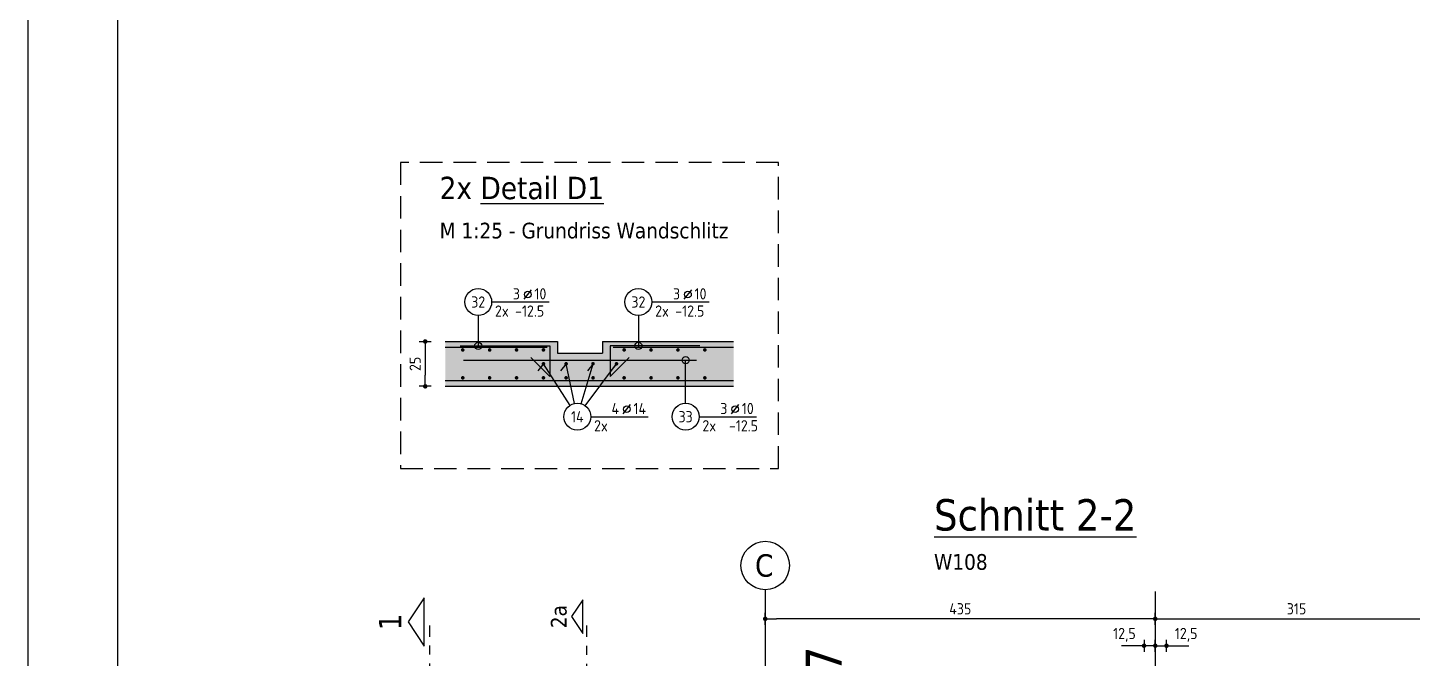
# Model space of a CAD drawing. Extents: x 40 to 141, y 46 to 89.
# Drawn here: x 39.96 to 55.4, y 58.86 to 65.89 of the extents above; entities that cross this region are included whole.
import ezdxf
from ezdxf.enums import TextEntityAlignment as Align

# ---------------------------------------------------------------- set-up
doc = ezdxf.new("R2010")
doc.units = 0
doc.header["$LTSCALE"] = 0.5
for name, pattern in [('AUSGEZOGEN', [1000.01, 1000, 0.01]), ('DASHDOTSMALL', [1.05, 0.5, -0.25, 0.05, -0.25]), ('HIDDEN4', [0.12, 0.02, -0.1]), ('STRICHLINIE', [0.75, 0.5, -0.25]), ('STRICHPUNKT2', [0.55, 0.25, -0.125, 0.05, -0.125])]:
    doc.linetypes.add(name, pattern=pattern)
for name, color, linetype in [('ACHSEN', 7, 'Continuous'), ('BETON', 7, 'Continuous'), ('DETAIL', 7, 'Continuous'), ('grau_mittel', 7, 'Continuous'), ('MASSE', 7, 'Continuous'), ('RAHMEN', 7, 'Continuous'), ('RND', 7, 'Continuous'), ('SCHNITTE', 7, 'Continuous'), ('SFP_Achsen', 7, 'Continuous'), ('TEXT', 7, 'Continuous')]:
    doc.layers.add(name, color=color, linetype=linetype)
doc.layers.add('NOPLOT', color=7, linetype='Continuous', plot=False)
doc.styles.add('helv', font='tahoma.ttf')
doc.styles.add('txt', font='isocp.shx')
doc.dimstyles.new('DOT_I', dxfattribs={"dimscale": 0.5, "dimtxt": 0.25, "dimasz": 0.25, "dimexe": 0.1, "dimexo": 0.3, "dimgap": 0.1, "dimtad": 1, "dimdec": 3, "dimzin": 3, "dimtxsty": 'txt', "dimblk": 'DOT', "dimblk1": 'DOT', "dimblk2": 'DOT', "dimsah": 1, "dimcen": 0.1, "dimse1": 1, "dimse2": 1, "dimazin": 0, "dimtfac": 1, "dimtdec": 4, "dimtix": 1, "dimtmove": 2, "dimatfit": 3, "dimfxl": 0, "dimtvp": 1, "dimtolj": 1, "dimtzin": 0, "dimarcsym": 0})

# ---------------------------------------------------------------- blocks, each defined once
blk = doc.blocks.new('DINA0')
at = {"layer": 'RAHMEN'}
blk.add_line((0, 84.1), (0, 0), dxfattribs=at)
at = {"layer": 'RAHMEN', "color": 5}
blk.add_line((2, 83.6), (2, 0.5), dxfattribs=at)
blk = doc.blocks.new('DOT')
at = {"layer": 'MASSE', "color": 7, "linetype": 'Continuous'}
for p, q in [((0, 0), (-1, 0)), ((0, 0.54), (0, -0.54))]:
    blk.add_line(p, q, dxfattribs=at)
at = {"layer": 'MASSE', "color": 7, "linetype": 'Continuous', "const_width": 0.2}
blk.add_lwpolyline([(-0.1, 0, 1), (0.1, 0, 1)], format="xyb", close=True, dxfattribs=at)
blk = doc.blocks.new('*D40')
at = {"layer": 'DEFPOINTS', "color": 0, "linetype": 'AUSGEZOGEN', "transparency": 16777216}
for p in [(48.181, 59.303), (48.181, 59.303), (52.531, 59.303)]:
    blk.add_point(p, dxfattribs=at)
at = {"layer": 'MASSE', "color": 0, "linetype": 'AUSGEZOGEN', "lineweight": -2, "transparency": 16777216}
blk.add_line((52.406, 59.303), (48.306, 59.303), dxfattribs=at)
at = {"layer": 'MASSE', "color": 0, "linetype": 'AUSGEZOGEN', "lineweight": -2, "transparency": 16777216, "xscale": 0.125, "yscale": 0.125, "zscale": 0.125, "rotation": 180}
blk.add_blockref('DOT', (48.181, 59.303), dxfattribs=at)
at = {"layer": 'MASSE', "color": 0, "linetype": 'AUSGEZOGEN', "lineweight": -2, "transparency": 16777216, "xscale": 0.125, "yscale": 0.125, "zscale": 0.125}
blk.add_blockref('DOT', (52.531, 59.303), dxfattribs=at)
at = {"layer": 'MASSE', "color": 0, "linetype": 'AUSGEZOGEN', "transparency": 16777216, "insert": (50.356, 59.415), "char_height": 0.125, "attachment_point": 5, "style": 'txt'}
blk.add_mtext('\\A1;435', dxfattribs=at)
blk = doc.blocks.new('*D41')
at = {"layer": 'DEFPOINTS', "color": 0, "linetype": 'AUSGEZOGEN', "transparency": 16777216}
for p in [(52.531, 59.303), (55.681, 59.303), (55.681, 59.303)]:
    blk.add_point(p, dxfattribs=at)
at = {"layer": 'MASSE', "color": 0, "linetype": 'AUSGEZOGEN', "lineweight": -2, "transparency": 16777216}
blk.add_line((52.656, 59.303), (55.556, 59.303), dxfattribs=at)
at = {"layer": 'MASSE', "color": 0, "linetype": 'AUSGEZOGEN', "lineweight": -2, "transparency": 16777216, "xscale": 0.125, "yscale": 0.125, "zscale": 0.125, "rotation": 180}
blk.add_blockref('DOT', (52.531, 59.303), dxfattribs=at)
at = {"layer": 'MASSE', "color": 0, "linetype": 'AUSGEZOGEN', "lineweight": -2, "transparency": 16777216, "xscale": 0.125, "yscale": 0.125, "zscale": 0.125}
blk.add_blockref('DOT', (55.681, 59.303), dxfattribs=at)
at = {"layer": 'MASSE', "color": 0, "linetype": 'AUSGEZOGEN', "transparency": 16777216, "insert": (54.106, 59.415), "char_height": 0.125, "attachment_point": 5, "style": 'txt'}
blk.add_mtext('\\A1;315', dxfattribs=at)
blk = doc.blocks.new('*D42')
at = {"layer": 'DEFPOINTS', "color": 0, "linetype": 'AUSGEZOGEN', "transparency": 16777216}
for p in [(52.531, 59.003), (52.656, 59.003), (52.656, 59.003)]:
    blk.add_point(p, dxfattribs=at)
at = {"layer": 'MASSE', "color": 0, "linetype": 'AUSGEZOGEN', "lineweight": -2, "transparency": 16777216}
for p, q in [((52.406, 59.003), (52.281, 59.003)), ((52.531, 59.003), (52.656, 59.003)), ((52.781, 59.003), (52.906, 59.003))]:
    blk.add_line(p, q, dxfattribs=at)
at = {"layer": 'MASSE', "color": 0, "linetype": 'AUSGEZOGEN', "lineweight": -2, "transparency": 16777216, "xscale": 0.125, "yscale": 0.125, "zscale": 0.125}
blk.add_blockref('DOT', (52.531, 59.003), dxfattribs=at)
at = {"layer": 'MASSE', "color": 0, "linetype": 'AUSGEZOGEN', "lineweight": -2, "transparency": 16777216, "xscale": 0.125, "yscale": 0.125, "zscale": 0.125, "rotation": 180}
blk.add_blockref('DOT', (52.656, 59.003), dxfattribs=at)
at = {"layer": 'MASSE', "color": 0, "linetype": 'AUSGEZOGEN', "transparency": 16777216, "insert": (52.875, 59.125), "char_height": 0.125, "attachment_point": 5, "style": 'txt'}
blk.add_mtext('\\A1;12,5', dxfattribs=at)
blk = doc.blocks.new('*D43')
at = {"layer": 'DEFPOINTS', "color": 0, "linetype": 'AUSGEZOGEN', "transparency": 16777216}
for p in [(52.406, 59.003), (52.406, 59.003), (52.531, 59.003)]:
    blk.add_point(p, dxfattribs=at)
at = {"layer": 'MASSE', "color": 0, "linetype": 'AUSGEZOGEN', "lineweight": -2, "transparency": 16777216}
for p, q in [((52.281, 59.003), (52.156, 59.003)), ((52.531, 59.003), (52.406, 59.003)), ((52.656, 59.003), (52.781, 59.003))]:
    blk.add_line(p, q, dxfattribs=at)
at = {"layer": 'MASSE', "color": 0, "linetype": 'AUSGEZOGEN', "lineweight": -2, "transparency": 16777216, "xscale": 0.125, "yscale": 0.125, "zscale": 0.125}
blk.add_blockref('DOT', (52.406, 59.003), dxfattribs=at)
at = {"layer": 'MASSE', "color": 0, "linetype": 'AUSGEZOGEN', "lineweight": -2, "transparency": 16777216, "xscale": 0.125, "yscale": 0.125, "zscale": 0.125, "rotation": 180}
blk.add_blockref('DOT', (52.531, 59.003), dxfattribs=at)
at = {"layer": 'MASSE', "color": 0, "linetype": 'AUSGEZOGEN', "transparency": 16777216, "insert": (52.187, 59.125), "char_height": 0.125, "attachment_point": 5, "style": 'txt'}
blk.add_mtext('\\A1;12,5', dxfattribs=at)
blk = doc.blocks.new('*D47')
at = {"layer": 'DEFPOINTS', "color": 0, "linetype": 'AUSGEZOGEN', "transparency": 16777216}
for p in [(44.389, 62.394), (44.389, 61.894), (44.389, 61.894)]:
    blk.add_point(p, dxfattribs=at)
at = {"layer": 'MASSE', "color": 0, "linetype": 'AUSGEZOGEN', "lineweight": -2, "transparency": 16777216}
blk.add_line((44.389, 62.269), (44.389, 62.019), dxfattribs=at)
at = {"layer": 'MASSE', "color": 0, "linetype": 'AUSGEZOGEN', "lineweight": -2, "transparency": 16777216, "xscale": 0.125, "yscale": 0.125, "zscale": 0.125}
for p, rotation in [((44.389, 62.394), 90), ((44.389, 61.894), 270)]:
    blk.add_blockref('DOT', p, dxfattribs=dict(at, rotation=rotation))
at = {"layer": 'MASSE', "color": 0, "linetype": 'AUSGEZOGEN', "transparency": 16777216, "insert": (44.277, 62.144), "char_height": 0.125, "attachment_point": 5, "rotation": 90, "style": 'txt'}
blk.add_mtext('\\A1;25', dxfattribs=at)
blk = doc.blocks.new('RND_LEI')
at = {"layer": 'RND', "color": 7, "linetype": 'Continuous'}
blk.add_line((1.022, 0.066), (1.19, 0.27), dxfattribs=at)
for centre, radius in [((0, 0), 0.3), ((1.106, 0.168), 0.075)]:
    blk.add_circle(centre, radius, dxfattribs=at)
at = {"layer": 'RND', "color": 7, "linetype": 'Continuous', "style": 'txt'}
blk.add_attdef('POSL', text='', height=0.25, dxfattribs=at).set_placement((0, 0), align=Align.MIDDLE)
blk.add_attdef('ANZ', text='', height=0.25, dxfattribs=at).set_placement((0.931, 0.057), align=Align.RIGHT)
for tag, p in [('DUM', (1.253, 0.057)), ('ABSTD', (1.674, 0.057)), ('POSTXT', (0.374, -0.327))]:
    blk.add_attdef(tag, p, '', height=0.25, dxfattribs=at)
blk = doc.blocks.new('SCHN-1')
at = {"layer": 'SCHNITTE', "color": 5, "linetype": 'Continuous'}
blk.add_lwpolyline([(0.54, 0.125), (0, 0.485), (-0.54, 0.125)], close=True, dxfattribs=at)
at = {"layer": 'SCHNITTE', "color": 6, "linetype": 'Continuous', "style": 'helv'}
blk.add_attdef('SCHN-1', text='', height=0.5, dxfattribs=at).set_placement((0, 0.635), align=Align.CENTER)
blk = doc.blocks.new('SCHN-2')
at = {"layer": 'SCHNITTE', "color": 6, "linetype": 'Continuous'}
blk.add_lwpolyline([(0.378, 0.088), (0, 0.34), (-0.378, 0.088)], close=True, dxfattribs=at)
at = {"layer": 'SCHNITTE', "color": 1, "linetype": 'DASHDOTSMALL', "style": 'helv'}
blk.add_attdef('SCHN-2', text='', height=0.35, dxfattribs=at).set_placement((0, 0.45), align=Align.CENTER)

msp = doc.modelspace()

# ---------------------------------------------------------------- linework, layer by layer
at = {"layer": 'ACHSEN', "color": 140, "linetype": 'AUSGEZOGEN'}
for p, q in [((48.1809, 59.6265), (48.1809, 58.1837)), ((52.5309, 59.6078), (52.5309, 50.8407))]:
    msp.add_line(p, q, dxfattribs=at)
at = {"layer": 'BETON', "color": 6, "linetype": 'AUSGEZOGEN'}
for p, q in [((44.6131, 62.3941), (45.8648, 62.3941)), ((45.8648, 62.3941), (45.8648, 62.2641)), ((46.3648, 62.3941), (46.3648, 62.2641)), ((46.3648, 62.3941), (47.8277, 62.3941)), ((45.8648, 62.2641), (46.3648, 62.2641)), ((44.6131, 61.8941), (47.8277, 61.8941))]:
    msp.add_line(p, q, dxfattribs=at)
at = {"layer": 'DETAIL', "color": 102, "linetype": 'STRICHLINIE'}
msp.add_lwpolyline([(44.112, 64.3898), (44.112, 60.9775), (48.3302, 60.9775), (48.3302, 64.3898)], close=True, dxfattribs=at)
at = {"layer": 'grau_mittel', "color": 61}
for points in [[(45.8648, 62.3941), (45.8648, 61.8941), (44.6131, 62.3941), (44.6131, 61.8941)], [(46.3648, 62.3941), (46.3648, 61.8941), (47.8277, 62.3941), (47.8277, 61.8941)], [(45.8648, 62.2641), (45.8648, 61.8941), (46.3648, 62.2641), (46.3648, 61.8941)]]:
    msp.add_solid(points, dxfattribs=at)
at = {"layer": 'RND', "color": 7, "linetype": 'AUSGEZOGEN'}
for p, q in [((45.1298, 62.834), (45.7698, 62.834)), ((46.916, 62.834), (47.556, 62.834)), ((46.235, 61.5552), (46.875, 61.5552)), ((47.4432, 61.5556), (48.0832, 61.5556))]:
    msp.add_line(p, q, dxfattribs=at)
at = {"layer": 'RND', "color": 102, "linetype": 'AUSGEZOGEN'}
for p, q in [((44.9798, 62.684), (44.9798, 62.3292)), ((46.766, 62.684), (46.766, 62.3292)), ((46.0042, 61.6815), (45.7073, 62.1454)), ((46.054, 61.7019), (45.9603, 62.1454)), ((46.1277, 61.699), (46.2603, 62.1454)), ((46.1743, 61.6757), (46.5224, 62.1454)), ((47.2932, 61.7056), (47.2932, 62.1859))]:
    msp.add_line(p, q, dxfattribs=at)
at = {"layer": 'RND', "color": 1, "linetype": 'HIDDEN4'}
for p, q in [((45.7073, 62.1454), (45.6211, 62.039)), ((45.9603, 62.1454), (45.8741, 62.039)), ((46.2603, 62.1454), (46.1741, 62.039)), ((46.5224, 62.1454), (46.4362, 62.039))]:
    msp.add_line(p, q, dxfattribs=at)
at = {"layer": 'RND', "color": 1, "linetype": 'AUSGEZOGEN'}
for points in [[(44.6131, 62.3292), (45.748, 62.3292)], [(44.7795, 62.3444), (45.7795, 62.3444), (45.7795, 62.0044), (45.5673, 62.2165)], [(47.4502, 62.3444), (46.4502, 62.3444), (46.4502, 62.0044), (46.6623, 62.2165)], [(46.4856, 62.3292), (47.8277, 62.3292)], [(44.8148, 62.1859), (47.4148, 62.1859)], [(44.6131, 61.959), (47.8277, 61.959)]]:
    msp.add_lwpolyline(points, dxfattribs=at)
at = {"layer": 'RND', "color": 7, "linetype": 'AUSGEZOGEN', "const_width": 0.02}
for points in [[(44.7973, 62.2996, -1), (44.8173, 62.2996, -1)], [(45.0973, 62.2996, -1), (45.1173, 62.2996, -1)], [(45.3973, 62.2996, -1), (45.4173, 62.2996, -1)], [(45.6973, 62.2996, -1), (45.7173, 62.2996, -1)], [(46.5973, 62.2996, -1), (46.6173, 62.2996, -1)], [(46.8973, 62.2996, -1), (46.9173, 62.2996, -1)], [(47.1973, 62.2996, -1), (47.2173, 62.2996, -1)], [(47.4973, 62.2996, -1), (47.5173, 62.2996, -1)], [(45.6973, 62.1454, -1), (45.7173, 62.1454, -1)], [(45.9503, 62.1454, 1), (45.9703, 62.1454, 1)], [(46.2503, 62.1454, 1), (46.2703, 62.1454, 1)], [(46.5324, 62.1454, 1), (46.5124, 62.1454, 1)], [(44.7973, 61.9886, 1), (44.8173, 61.9886, 1)], [(45.0973, 61.9886, 1), (45.1173, 61.9886, 1)], [(45.3973, 61.9886, 1), (45.4173, 61.9886, 1)], [(45.6973, 61.9886, 1), (45.7173, 61.9886, 1)], [(45.9503, 61.9886, 1), (45.9703, 61.9886, 1)], [(46.2503, 61.9886, 1), (46.2703, 61.9886, 1)], [(46.5973, 61.9886, 1), (46.6173, 61.9886, 1)], [(46.8973, 61.9886, 1), (46.9173, 61.9886, 1)], [(47.1973, 61.9886, 1), (47.2173, 61.9886, 1)], [(47.4973, 61.9886, 1), (47.5173, 61.9886, 1)]]:
    msp.add_lwpolyline(points, format="xyb", close=True, dxfattribs=at)
at = {"layer": 'RND', "color": 7, "linetype": 'AUSGEZOGEN'}
for centre in [(44.9798, 62.3444), (46.766, 62.3444), (47.2932, 62.1859)]:
    msp.add_circle(centre, 0.04, dxfattribs=at)
at = {"layer": 'SCHNITTE', "color": 6, "linetype": 'STRICHPUNKT2'}
msp.add_line((46.1905, 58.6782), (46.1905, 59.3271), dxfattribs=at)
at = {"layer": 'SCHNITTE', "color": 5, "linetype": 'STRICHPUNKT2'}
msp.add_line((44.44, 57.8291), (44.44, 59.2685), dxfattribs=at)
at = {"layer": 'SFP_Achsen', "color": 7, "linetype": 'AUSGEZOGEN'}
msp.add_circle((48.1809, 59.897), 0.2705, dxfattribs=at)

# ---------------------------------------------------------------- block references
at = {"layer": 'RAHMEN', "color": 7, "linetype": 'AUSGEZOGEN', "xscale": 0.5, "yscale": 0.5, "zscale": 0.5}
msp.add_blockref('DINA0', (39.9553, 46.0537), dxfattribs=at)
at = {"layer": 'RND', "color": 7, "linetype": 'AUSGEZOGEN', "xscale": 0.5, "yscale": 0.5, "zscale": 0.5}
for p, values in [((44.9798, 62.834), {'POSL': '32', 'DUM': '10', 'ANZ': '3', 'POSTXT': '2x -12.5'}), ((46.766, 62.834), {'POSL': '32', 'DUM': '10', 'ANZ': '3', 'POSTXT': '2x -12.5'}), ((46.085, 61.5552), {'POSL': '14', 'DUM': '14', 'ANZ': '4', 'POSTXT': '2x'}), ((47.2932, 61.5556), {'POSL': '33', 'DUM': '10', 'ANZ': '3', 'POSTXT': '2x  -12.5'})]:
    msp.add_blockref('RND_LEI', p, dxfattribs=at).add_auto_attribs(values)
at = {"layer": 'SCHNITTE', "color": 5, "linetype": 'STRICHPUNKT2', "xscale": 0.5, "yscale": 0.5, "zscale": 0.5, "rotation": 90}
msp.add_blockref('SCHN-1', (44.44, 59.2685), dxfattribs=at).add_auto_attribs({'SCHN-1': '1'})
at = {"layer": 'SCHNITTE', "color": 6, "linetype": 'STRICHPUNKT2', "xscale": 0.5, "yscale": 0.5, "zscale": 0.5, "rotation": 90}
msp.add_blockref('SCHN-2', (46.1905, 59.3271), dxfattribs=at).add_auto_attribs({'SCHN-2': '2a'})

# ---------------------------------------------------------------- texts
at = {"layer": 'NOPLOT', "color": 191, "linetype": 'AUSGEZOGEN', "style": 'helv'}
msp.add_text('W007', height=0.4, rotation=90, dxfattribs=at).set_placement((49.0328, 57.6294))
at = {"layer": 'SFP_Achsen', "color": 6, "linetype": 'AUSGEZOGEN', "style": 'helv'}
msp.add_text('C', height=0.25, dxfattribs=at).set_placement((48.0669, 59.7726))
at = {"layer": 'TEXT', "color": 6, "linetype": 'AUSGEZOGEN', "style": 'helv'}
msp.add_text('2x %%UDetail D1', height=0.25, dxfattribs=at).set_placement((44.549, 63.9798))
at = {"layer": 'TEXT', "color": 1, "linetype": 'AUSGEZOGEN', "style": 'helv'}
for s, p in [('M 1:25 - Grundriss Wandschlitz', (44.549, 63.5423)), ('W108', (50.0634, 59.8495))]:
    msp.add_text(s, height=0.175, dxfattribs=at).set_placement(p)
at = {"layer": 'TEXT', "color": 5, "linetype": 'AUSGEZOGEN', "style": 'helv'}
msp.add_text('%%uSchnitt 2-2', height=0.35, dxfattribs=at).set_placement((50.0634, 60.287))

# ---------------------------------------------------------------- dimensions: what is measured, and where the dimension line sits
at = {"layer": 'MASSE', "color": 7, "linetype": 'AUSGEZOGEN'}
dim = msp.add_linear_dim(base=(44.3891, 61.8941), p1=(44.3891, 62.3941), p2=(44.3891, 61.8941), angle=90, dimstyle='DOT_I', override={"dimdec": 0, "dimlfac": 50}, dxfattribs=at)
dim.commit()
dim.dimension.update_dxf_attribs({"geometry": '*D47', "text_midpoint": (44.2766, 62.1441)})
for base, p2, picture, middle in [((48.1809, 59.3029), (48.1809, 59.3029), '*D40', (50.3559, 59.4154)), ((55.6809, 59.3029), (55.6809, 59.3029), '*D41', (54.1059, 59.4154))]:
    dim = msp.add_linear_dim(base=base, p1=(52.5309, 59.3029), p2=p2, dimstyle='DOT_I', override={"dimdec": 0, "dimlfac": 100}, dxfattribs=at)
    dim.commit()
    dim.dimension.update_dxf_attribs({"geometry": picture, "text_midpoint": middle})
dim = msp.add_linear_dim(base=(52.4059, 59.0029), p1=(52.5309, 59.0029), p2=(52.4059, 59.0029), angle=180, dimstyle='DOT_I', override={"dimdec": 1, "dimlfac": 100}, dxfattribs=at)
dim.commit()
dim.dimension.update_dxf_attribs({"geometry": '*D43', "text_midpoint": (52.1868, 59.1248), "dimtype": 160})
dim = msp.add_linear_dim(base=(52.6559, 59.0029), p1=(52.5309, 59.0029), p2=(52.6559, 59.0029), dimstyle='DOT_I', override={"dimdec": 1, "dimlfac": 100}, dxfattribs=at)
dim.commit()
dim.dimension.update_dxf_attribs({"geometry": '*D42', "text_midpoint": (52.875, 59.1248), "dimtype": 160})

doc.saveas('drawing.dxf')
